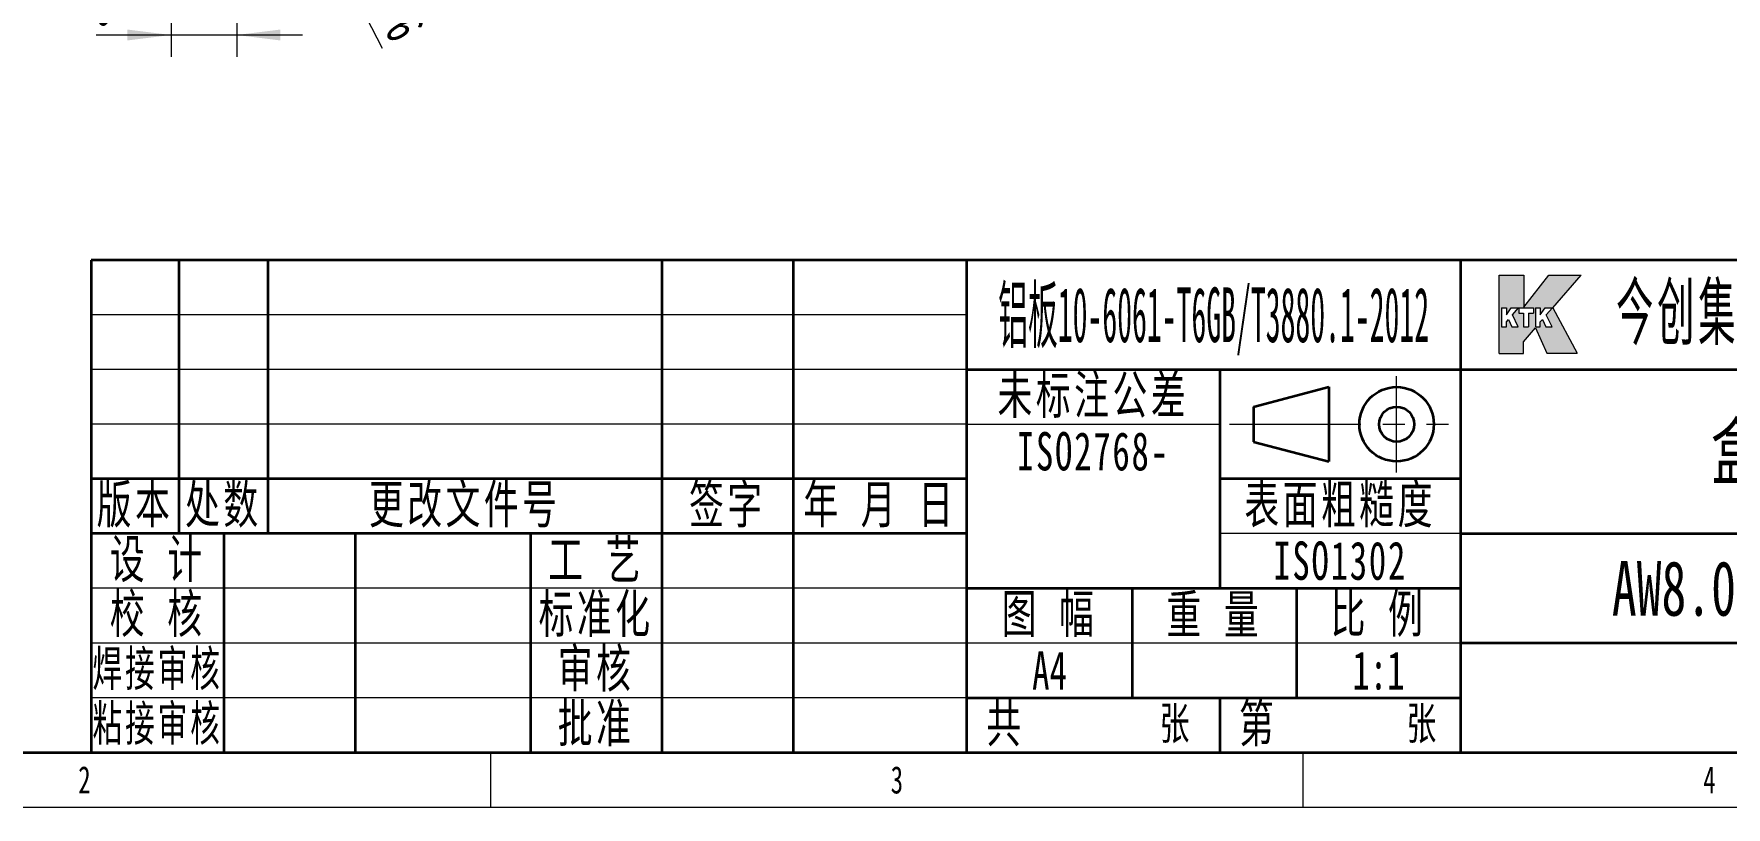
# Model space of a CAD drawing. Header units: millimetres. Extents: x -149 to 251, y -105 to 142.
# Drawn here: x -41.7 to 112.9, y -105 to -34.3 of the extents above; entities that cross this region are included whole.
import ezdxf
from ezdxf.enums import TextEntityAlignment as Align

# ---------------------------------------------------------------- set-up
doc = ezdxf.new("R2010")
doc.units = ezdxf.units.MM
doc.linetypes.add('点画线', pattern=[18, 12, -2, 2, -2])
doc.layers.get('0').update_dxf_attribs({"color": 255, "lineweight": 35})
for name, color, linetype, lineweight in [('中心线层', 1, '点画线', 18), ('尺寸线层', 3, 'Continuous', 18), ('文本层', 3, 'Continuous', 18), ('粗实线层', 255, 'Continuous', 35), ('细实线层', 3, 'Continuous', 18), ('细线0层', 255, 'Continuous', 18)]:
    doc.layers.add(name, color=color, linetype=linetype, lineweight=lineweight)
doc.styles.add('_CAXA_TXTSTYLE_OVERRID_2', font='', dxfattribs={"width": 0.667, "height": 3.5})
doc.styles.add('标准', font='', dxfattribs={"width": 0.667})
doc.styles.get('_CAXA_TXTSTYLE_OVERRID_2').set_extended_font_data('仿宋')
doc.styles.get('标准').set_extended_font_data('宋体')
doc.dimstyles.new('标准', dxfattribs={"dimtxt": 3.5, "dimasz": 4, "dimexe": 2, "dimexo": 0, "dimgap": 0.85, "dimtad": 1, "dimdec": 1, "dimdsep": 46, "dimtxsty": '标准', "dimblk": '_CAXARROW', "dimcen": 0, "dimdle": 6, "dimclrt": 256, "dimadec": 1, "dimazin": 2, "dimtfac": 0.707107, "dimtmove": 2, "dimatfit": 3, "dimfxl": 0, "dimfrac": 2, "dimtolj": 1, "dimlwd": -1, "dimlwe": -1, "dimarcsym": 0})

# ---------------------------------------------------------------- blocks, each defined once
blk = doc.blocks.new('*X2')
at = {"layer": '粗实线层'}
h = blk.add_hatch(color=150, dxfattribs=at)
h.paths.add_polyline_path([(-51.35, 36.46), (-51.35, 42.68), (-51.35, 43.63), (-49.09, 43.63), (-49.09, 40.69), (-46.81, 43.63), (-43.85, 43.63), (-46.43, 40.65), (-44.22, 36.48), (-46.97, 36.48), (-48.02, 38.82), (-49.13, 37.54), (-49.13, 36.46)], flags=0)
h.paths.add_polyline_path([(-51.13, 38.89), (-51.13, 39.65), (-51.13, 40.63), (-50.68, 40.63), (-50.68, 39.99), (-50.23, 40.63), (-49.58, 40.63), (-50.13, 40), (-49.61, 38.89), (-50.17, 38.89), (-50.49, 39.58), (-50.68, 39.37), (-50.68, 38.89)], flags=0)
h.paths.add_polyline_path([(-49.55, 40.16), (-49.55, 40.21), (-49.55, 40.63), (-48.19, 40.63), (-48.19, 40.16), (-48.65, 40.16), (-48.65, 38.89), (-49.12, 38.89), (-49.12, 40.16)], flags=0)
h.paths.add_polyline_path([(-48.03, 38.89), (-48.03, 39.98), (-48.03, 40.63), (-47.58, 40.63), (-47.58, 39.99), (-47.13, 40.63), (-46.48, 40.63), (-47.03, 40), (-46.51, 38.89), (-47.07, 38.89), (-47.39, 39.58), (-47.58, 39.37), (-47.58, 38.89)], flags=0)
at = {"layer": '中心线层'}
for p, q in [((-60.71, 25.6), (-60.71, 34.4)), ((-75.97, 30), (-55.97, 30))]:
    blk.add_line(p, q, dxfattribs=at)
at = {"layer": '尺寸线层'}
for p, q in [((-100, 40), (-180, 40)), ((-100, 35), (-180, 35)), ((-100, 30), (-180, 30)), ((-100, 15), (-180, 15)), ((-54.87, 10), (-180, 10)), ((-100, 5), (-180, 5))]:
    blk.add_line(p, q, dxfattribs=at)
at = {"layer": '文本层', "color": 150}
for p, q in [((-51.35, 36.46), (-51.35, 43.63)), ((-51.35, 43.63), (-49.09, 43.63)), ((-49.09, 43.63), (-49.09, 40.69)), ((-49.09, 40.69), (-46.81, 43.63)), ((-46.81, 43.63), (-43.85, 43.63)), ((-46.43, 40.65), (-43.85, 43.63)), ((-51.13, 40.63), (-51.13, 38.89)), ((-51.13, 40.63), (-50.68, 40.63)), ((-50.68, 40.63), (-50.68, 39.99)), ((-50.68, 39.99), (-50.23, 40.63)), ((-50.23, 40.63), (-49.58, 40.63)), ((-50.13, 40), (-49.58, 40.63)), ((-49.55, 40.63), (-48.19, 40.63)), ((-49.55, 40.63), (-49.55, 40.16)), ((-48.19, 40.63), (-48.19, 40.16)), ((-48.03, 40.63), (-48.03, 38.89)), ((-48.03, 40.63), (-47.58, 40.63)), ((-47.58, 40.63), (-47.58, 39.99)), ((-47.58, 39.99), (-47.13, 40.63)), ((-47.13, 40.63), (-46.48, 40.63)), ((-47.03, 40), (-46.48, 40.63)), ((-46.43, 40.65), (-44.22, 36.48)), ((-51.13, 38.89), (-50.68, 38.89)), ((-50.68, 39.37), (-50.49, 39.58)), ((-50.68, 38.89), (-50.68, 39.37)), ((-50.49, 39.58), (-50.17, 38.89)), ((-50.17, 38.89), (-49.61, 38.89)), ((-49.61, 38.89), (-50.13, 40)), ((-49.55, 40.16), (-49.12, 40.16)), ((-49.13, 37.54), (-48.02, 38.82)), ((-49.12, 40.16), (-49.12, 38.89)), ((-49.12, 38.89), (-48.65, 38.89)), ((-48.65, 40.16), (-48.19, 40.16)), ((-48.65, 40.16), (-48.65, 38.89)), ((-48.03, 38.89), (-47.58, 38.89)), ((-48.02, 38.82), (-46.97, 36.48)), ((-47.58, 39.37), (-47.39, 39.58)), ((-47.58, 38.89), (-47.58, 39.37)), ((-47.39, 39.58), (-47.07, 38.89)), ((-47.07, 38.89), (-46.51, 38.89)), ((-46.51, 38.89), (-47.03, 40)), ((-49.13, 36.46), (-49.13, 37.54)), ((-51.35, 36.46), (-49.13, 36.46)), ((-46.97, 36.48), (-44.22, 36.48))]:
    blk.add_line(p, q, dxfattribs=at)
at = {"layer": '文本层'}
blk.add_line((-49.13, 36.46), (-49.13, 36.46), dxfattribs=at)
at = {"layer": '粗实线层'}
for p, q in [((-180, 45), (-180, 0)), ((0, 45), (-180, 45)), ((-172, 45), (-172, 20)), ((-163.87, 45), (-163.87, 20)), ((-127.87, 45), (-127.87, 0)), ((-115.87, 45), (-115.87, 0)), ((-100, 0), (-100, 45)), ((-54.87, 45), (-54.87, 0)), ((-100, 35), (0, 35)), ((-76.87, 35), (-76.87, 15)), ((-73.79, 31.6), (-66.89, 33.4)), ((-66.89, 33.4), (-66.89, 26.6)), ((-73.79, 31.6), (-73.79, 28.4)), ((-73.79, 28.4), (-66.89, 26.6)), ((-100, 25), (-180, 25)), ((-54.87, 25), (-76.87, 25)), ((-100, 20), (-180, 20)), ((-167.87, 20), (-167.87, 0)), ((-155.87, 20), (-155.87, 0)), ((-139.87, 20), (-139.87, 0)), ((-54.87, 20), (0, 20)), ((-100, 15), (-54.87, 15)), ((-84.87, 15), (-84.87, 5)), ((-69.87, 15), (-69.87, 5)), ((0, 10), (-54.87, 10)), ((-100, 5), (-54.87, 5)), ((-76.87, 5), (-76.87, 0)), ((-180, 0), (0, 0))]:
    blk.add_line(p, q, dxfattribs=at)
for radius in [3.4, 1.6]:
    blk.add_circle((-60.71, 30), radius, dxfattribs=at)
at = {"layer": '细线0层'}
for p, q in [((-100, 30), (-76.87, 30)), ((-54.87, 20), (-76.87, 20))]:
    blk.add_line(p, q, dxfattribs=at)
at = {"layer": '尺寸线层', "color": 5, "insert": (-21.9, 40), "char_height": 5, "width": 42.792, "attachment_point": 5, "style": '_CAXA_TXTSTYLE_OVERRID_2'}
blk.add_mtext('\\T1.1;{\\W0.5;\\C150;今创集团股份有限公司}', dxfattribs=at)
at = {"layer": '尺寸线层', "attachment_point": 5, "style": '标准'}
for s, insert, char_height, width, line_spacing_factor in [('\\T1.1;\\W0.667;未标注公差', (-88.43, 32.5), 3.5, 38.5655, 0.921667), ('\\T1.1;\\W0.667;ISO2768-', (-88.43, 27.5), 3.5, 38.5655, 0.7), ('\\T1.1;\\W0.667;版本', (-176, 22.5), 3.5, 13.336, 0.921667), ('\\T1.1;\\W0.667;处数', (-167.93, 22.5), 3.5, 13.5605, 0.917778), ('\\T1.1;\\W0.667;更改文件号', (-145.87, 22.5), 3.5, 60.012, 0.917778), ('\\T1.1;\\W0.667;签字', (-121.87, 22.5), 3.5, 20.004, 0.921667), ('\\T1.1;\\W0.667;年 月 日', (-107.93, 22.5), 3.5, 26.4475, 0.921667), ('\\T1.1;\\W0.667;表面粗糙度', (-65.87, 22.5), 3.5, 36.674, 0.921667), ('\\T1.1;\\W0.667;设 计', (-173.93, 17.5), 3.5, 20.2285, 0.886667), ('\\T1.1;\\W0.667;工 艺', (-133.87, 17.5), 3.5, 20.004, 0.847778), ('\\T1.1;\\W0.667;ISO1302', (-65.87, 17.5), 3.5, 36.674, 0.7), ('\\T1.1;\\W0.667;校 核', (-173.93, 12.5), 3.5, 20.2285, 0.925556), ('\\T1.1;\\W0.667;标准化', (-133.87, 12.5), 3.5, 20.004, 0.917778), ('\\T1.1;\\W0.667;图 幅', (-92.43, 12.5), 3.5, 25.2295, 0.917778), ('\\T1.1;\\W0.667;重 量', (-77.37, 12.5), 3.5, 25.005, 0.875), ('\\T1.1;\\W0.667;比 例', (-62.37, 12.5), 3.5, 25.005, 0.902222), ('\\T1.1;\\W0.667;审核', (-133.87, 7.5), 3.5, 20.004, 0.925556), ('\\T1.1;\\W0.667;批准', (-133.87, 2.5), 3.5, 20.004, 0.91), ('\\T1.1;\\W0.667;共', (-96.46, 2.5), 3.5, 11.8108, 0.902222), ('\\T1.1;\\W0.667;第', (-73.37, 2.5), 3.5, 11.669, 0.913889), ('\\T1.1;\\W0.667;张', (-80.87, 2.5), 3, 13.336, 0.766667), ('\\T1.1;\\W0.667;张', (-58.31, 2.5), 3, 11.4846, 0.766667)]:
    blk.add_mtext(s, dxfattribs=dict(at, insert=insert, char_height=char_height, width=width, line_spacing_factor=line_spacing_factor))
at = {"layer": '尺寸线层', "char_height": 3.5, "width": 18.4107, "attachment_point": 5, "style": '标准'}
for s, insert in [('\\T1.1;\\H0.929172x;\\W0.610078;{\\C3;焊接审核}', (-173.93, 7.5)), ('\\T1.1;\\H0.929172x;\\W0.610078;{\\C3;粘接审核}', (-173.93, 2.5))]:
    blk.add_mtext(s, dxfattribs=dict(at, insert=insert))
at = {"layer": '尺寸线层', "style": '标准'}
for tag, height, width, p in [('KTK版本4', 3.34, 0.37182, (-176, 42.5)), ('处数4', 3.36, 0.62988, (-167.93, 42.5)), ('更改文件号4', 3.36, 0.667, (-145.87, 42.5)), ('签字4', 3.34, 0.667, (-121.87, 42.5)), ('年月日4', 3.34, 0.667, (-107.93, 42.5)), ('材料', 5, 0.667, (-77.43, 40)), ('KTK版本3', 3.34, 0.374264, (-176, 37.5)), ('处数3', 3.36, 0.636828, (-167.93, 37.5)), ('更改文件号3', 3.36, 0.667, (-145.87, 37.5)), ('签字3', 3.34, 0.667, (-121.87, 37.5)), ('年月日3', 3.34, 0.667, (-107.93, 37.5)), ('KTK版本2', 3.34, 0.374264, (-176, 32.5)), ('处数2', 3.36, 0.636828, (-167.93, 32.5)), ('更改文件号2', 3.36, 0.667, (-145.87, 32.5)), ('签字2', 3.34, 0.667, (-121.87, 32.5)), ('年月日2', 3.34, 0.667, (-107.93, 32.5)), ('KTK版本', 3.34, 0.429424, (-176, 27.5)), ('处数1', 3.36, 0.647024, (-167.93, 27.5)), ('更改文件号1', 3.36, 0.667, (-145.87, 27.5)), ('签字1', 3.34, 0.667, (-121.87, 27.5)), ('年月日1', 3.34, 0.667, (-107.93, 27.5)), ('名称', 5, 0.667, (-27.43, 27.5)), ('未注公差', 3, 0.667, (-88.43, 20)), ('设计', 3.47, 0.667, (-161.87, 17.5)), ('设计日期', 3.5, 0.667, (-147.87, 17.5)), ('工艺', 3.5, 0.667, (-121.87, 17.5)), ('工艺日期', 3.41, 0.667, (-107.93, 17.5)), ('图号', 5, 0.667, (-27.43, 15)), ('校核', 3.5, 0.667, (-161.87, 12.5)), ('校核日期', 3.33, 0.667, (-147.87, 12.5)), ('标准化', 3.36, 0.667, (-121.87, 12.5)), ('标准审核日期', 3.33, 0.525265, (-107.93, 12.5)), ('焊接审核', 3.25, 0.602894, (-161.87, 7.5)), ('焊接审核日期', 3.25, 0.538358, (-147.87, 7.5)), ('审核', 3.33, 0.667, (-121.87, 7.5)), ('审核日期', 3.33, 0.667, (-107.93, 7.5)), ('图幅', 3.36, 0.667, (-92.43, 7.5)), ('重量', 3.5, 0.667, (-77.37, 7.5)), ('比例', 3.41, 0.667, (-62.37, 7.5)), ('原图号', 5, 0.667, (-34.45, 5.12)), ('客户版本', 5, 0.462605, (-7.02, 5)), ('批准', 3.38, 0.667, (-121.87, 2.5)), ('批准日期', 3.37, 0.667, (-107.93, 2.5)), ('共几张', 3.38, 0.512128, (-88.89, 2.5)), ('第几张', 3.36, 0.521411, (-65.81, 2.5)), ('粘接审核', 3.25, 0.602894, (-161.87, 2.5)), ('粘接审核日期', 3.25, 0.538358, (-147.87, 2.5))]:
    blk.add_attdef(tag, text='', height=height, dxfattribs=dict(at, width=width)).set_placement(p, align=Align.MIDDLE_CENTER)
blk = doc.blocks.new('*X3')
at = {"layer": '粗实线层'}
blk.add_line((-123.5, -100), (143.5, -100), dxfattribs=at)
at = {"layer": '细实线层'}
for p, q in [((0, -105), (0, -100)), ((74.25, -105), (74.25, -100)), ((-148.5, -105), (148.5, -105))]:
    blk.add_line(p, q, dxfattribs=at)
at = {"layer": '尺寸线层', "style": '标准'}
for tag, height, width, p in [('T1', 2.5, 0.667, (-111.38, 102.5)), ('T2', 2.5, 0.667, (-37.12, 102.5)), ('T3', 2.5, 0.667, (37.12, 102.5)), ('T4', 2.5, 0.667, (111.38, 102.5)), ('SQE', 3.5, 0.667, (-126.68, 87.71)), ('试制车间', 3.5, 0.28375, (-126.68, 82.31)), ('涂装车间（装配）', 3.5, 0.147264, (-126.68, 76.8)), ('R1', 2.5, 0.667, (146, 78.75)), ('涂装车间（涂装）', 3.5, 0.147264, (-126.68, 71.39)), ('国际内装车间', 3.5, 0.189302, (-126.68, 65.98)), ('地铁复合车间', 3.5, 0.186278, (-126.68, 60.43)), ('屏蔽门车间', 3.5, 0.225254, (-126.68, 55.15)), ('电器车间', 3.5, 0.292284, (-126.68, 49.57)), ('玻璃钢车间', 3.5, 0.225603, (-126.68, 44.06)), ('城轨内装车间', 3.5, 0.186278, (-126.68, 38.62)), ('不锈钢箱体车间', 3.5, 0.15932, (-126.68, 33.18)), ('门系统总装车间', 3.5, 0.161527, (-126.68, 27.59)), ('R2', 2.5, 0.667, (146, 26.25)), ('座椅厨房车间', 3.5, 0.186516, (-126.68, 22.22)), ('碳钢车间', 3.5, 0.28375, (-126.68, 16.71)), ('铝不锈钢车间', 3.5, 0.186397, (-126.68, 10.78)), ('风挡车间', 3.5, 0.284026, (-126.68, 5.33)), ('风道车间', 3.5, 0.284026, (-126.68, 0.11)), ('动车内装车间', 3.5, 0.186397, (-126.68, -5.41)), ('采购部', 3.5, 0.378308, (-126.68, -10.85)), ('检修服务部', 3.5, 0.223014, (-126.68, -16.01)), ('品管部', 3.5, 0.389426, (-126.68, -21.87)), ('生产保障部', 3.5, 0.223356, (-126.68, -27.46)), ('R3', 2.5, 0.667, (146, -26.25)), ('工业化部', 3.5, 0.281557, (-126.68, -32.9)), ('研发部', 3.5, 0.3788, (-126.68, -38.21)), ('旧底图总号', 3, 0.667, (-136, -57)), ('底图总号', 3, 0.667, (-136, -70)), ('R4', 2.5, 0.667, (146, -78.75)), ('签字', 3, 0.667, (-136, -83)), ('日期', 3, 0.667, (-136, -96)), ('B1', 2.5, 0.667, (-111.38, -102.5)), ('B2', 2.5, 0.667, (-37.12, -102.5)), ('B3', 2.5, 0.667, (37.12, -102.5)), ('B4', 2.5, 0.667, (111.38, -102.5))]:
    blk.add_attdef(tag, text='', height=height, dxfattribs=dict(at, width=width)).set_placement(p, align=Align.MIDDLE_CENTER)
at = {"layer": '尺寸线层', "style": '标准', "width": 0.667}
blk.add_attdef('图号', text='', height=5.05, rotation=180, dxfattribs=at).set_placement((-98.5, 95), align=Align.MIDDLE_CENTER)
blk = doc.blocks.new('*X14')
at = {"layer": '尺寸线层', "linetype": 'Continuous'}
for points in [[(-29.21, -34.43), (-33.21, -34.93), (-33.21, -33.93)], [(-23.21, -34.43), (-19.21, -34.93), (-19.21, -33.93)]]:
    blk.add_hatch(color=0, dxfattribs=at).paths.add_polyline_path(points, flags=0)
at = {"layer": '尺寸线层', "color": 0, "linetype": 'Continuous'}
for p, q in [((-29.21, -12.85), (-29.21, -36.43)), ((-23.21, -12.85), (-23.21, -36.43)), ((-17.21, -34.43), (-36.04, -34.43))]:
    blk.add_line(p, q, dxfattribs=at)
at = {"layer": '尺寸线层', "insert": (-35.37, -31.83), "char_height": 3.5, "width": 7, "attachment_point": 5, "line_spacing_factor": 1.15057, "style": '标准'}
blk.add_mtext('\\T1.1;6', dxfattribs=at)
blk = doc.blocks.new('_CAXARROW')
blk.add_hatch(color=256).paths.add_polyline_path([(0, 0), (-1, 0.125), (-1, -0.125)], flags=0)
blk = doc.blocks.new('*X30')
at = {"layer": '尺寸线层', "linetype": 'Continuous'}
for points in [[(-28.43, 0.55), (-30.7, 3.88), (-29.81, 4.34)], [(-26.79, -2.65), (-25.41, -6.44), (-24.52, -5.99)]]:
    blk.add_hatch(color=0, dxfattribs=at).paths.add_polyline_path(points, flags=0)
at = {"layer": '尺寸线层', "color": 0, "linetype": 'Continuous'}
blk.add_line((-9.9, -35.65), (-31.17, 5.89), dxfattribs=at)
at = {"layer": '尺寸线层', "insert": (-11.64, -26.54), "char_height": 3.5, "width": 35.5933, "attachment_point": 5, "rotation": 297.1164, "line_spacing_factor": 1.15057, "style": '标准'}
blk.add_mtext('\\T1.1;4-%%C3.6*0.6', dxfattribs=at)

msp = doc.modelspace()

# ---------------------------------------------------------------- block references
ref = msp.add_blockref('*X3', (0, 0))
ref.add_attrib('B2', '2', dxfattribs={"layer": '尺寸线层', "height": 2.5, "style": '标准', "width": 0.667}).set_placement((-37.12, -102.5), align=Align.MIDDLE_CENTER)
ref.add_attrib('B3', '3', dxfattribs={"layer": '尺寸线层', "height": 2.5, "style": '标准', "width": 0.667}).set_placement((37.12, -102.5), align=Align.MIDDLE_CENTER)
ref.add_attrib('B4', '4', dxfattribs={"layer": '尺寸线层', "height": 2.5, "style": '标准', "width": 0.667}).set_placement((111.38, -102.5), align=Align.MIDDLE_CENTER)
at = {"layer": '粗实线层'}
ref = msp.add_blockref('*X2', (143.5, -100), dxfattribs=at)
ref.add_attrib('名称', '盒体', dxfattribs={"layer": '尺寸线层', "height": 5, "style": '标准', "width": 0.667}).set_placement((116.07, -72.5), align=Align.MIDDLE_CENTER)
ref.add_attrib('图号', 'AW8.035.5521', dxfattribs={"layer": '尺寸线层', "height": 5, "style": '标准', "width": 0.667}).set_placement((116.07, -85), align=Align.MIDDLE_CENTER)
ref.add_attrib('材料', '铝板10-6061-T6GB/T3880.1-2012', dxfattribs={"layer": '尺寸线层', "height": 5, "style": '标准', "width": 0.399036}).set_placement((66.07, -60), align=Align.MIDDLE_CENTER)
ref.add_attrib('比例', '1:1', dxfattribs={"layer": '尺寸线层', "height": 3.5, "style": '标准', "width": 0.667}).set_placement((81.13, -92.5), align=Align.MIDDLE_CENTER)
ref.add_attrib('图幅', 'A4', dxfattribs={"layer": '尺寸线层', "height": 3.5, "style": '标准', "width": 0.667}).set_placement((51.07, -92.5), align=Align.MIDDLE_CENTER)

# ---------------------------------------------------------------- dimensions: what is measured, and where the dimension line sits
at = {"layer": '尺寸线层'}
dim = msp.add_diameter_dim_2p(p1=(-28.43, 0.55), p2=(-26.79, -2.65), dimstyle='标准', override={"dimpost": '4-%%C<>*0.6', "dimsah": 1, "dimtfac": 1, "dimtmove": 0, "dimatfit": 1, "dimtfill": 1, "dimtzin": 8}, dxfattribs=at)
dim.commit()
dim.dimension.update_dxf_attribs({"geometry": '*X30', "text_midpoint": (-13.95, -27.73), "dimtype": 163})
dim = msp.add_linear_dim(base=(-29.21, -34.43), p1=(-23.21, -12.85), p2=(-29.21, -12.85), dimstyle='标准', override={"dimsah": 1, "dimtfill": 1, "dimtzin": 8}, dxfattribs=at)
dim.commit()
dim.dimension.update_dxf_attribs({"geometry": '*X14', "text_midpoint": (-35.37, -34.43), "dimtype": 160})

doc.saveas('drawing.dxf')
